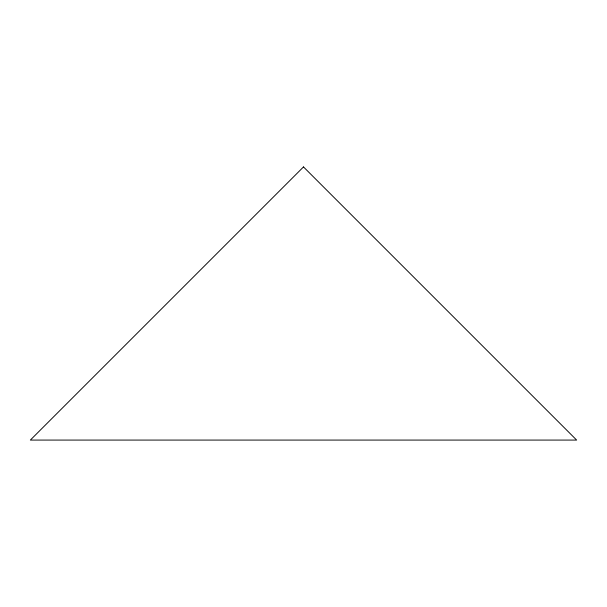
<?xml version="1.0" encoding="UTF-8"?>
<svg xmlns="http://www.w3.org/2000/svg" width="607" height="607" viewBox="0 0 607 607"><rect width="100%" height="100%" fill="white"/><g stroke="black" fill="none" stroke-linecap="round" stroke-linejoin="round"><path stroke-width="0.91" d="M303.5 166.925L30.35 440.075L576.65 440.075L303.5 166.925"/></g></svg>
